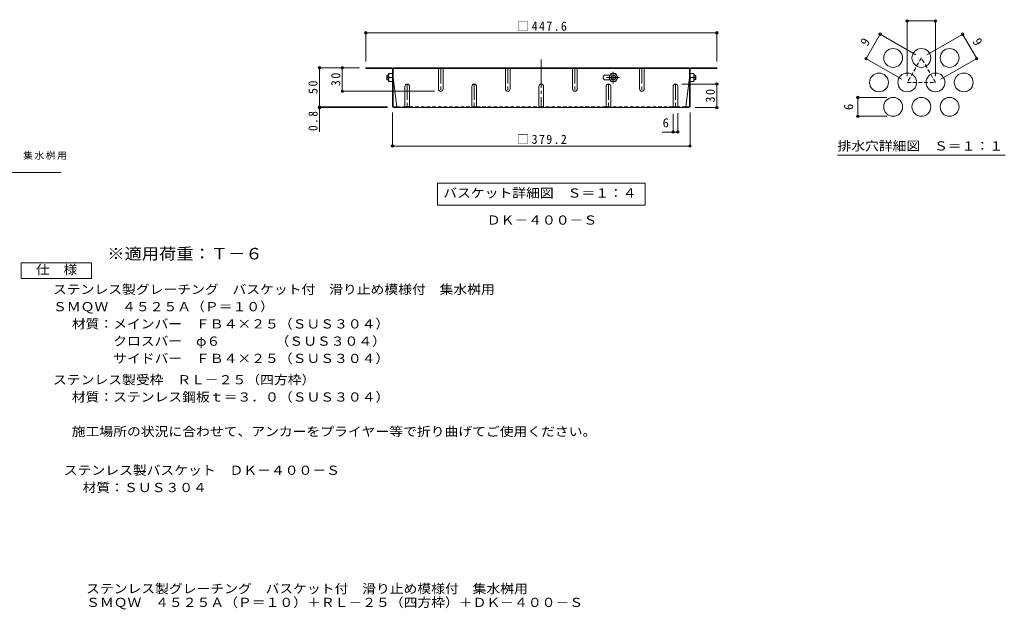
# Model space of a CAD drawing. Units: millimetres at full size, sheet at 1:4, with parts at other scales. Extents: x -862 to 1026, y -780 to 715.
# Drawn here: x -230 to 1026, y -780 to -28 of the extents above; entities that cross this region are included whole.
import ezdxf
from ezdxf.enums import TextEntityAlignment as Align

# ---------------------------------------------------------------- set-up
doc = ezdxf.new("R2010")
doc.units = ezdxf.units.MM
doc.header["$LTSCALE"] = 4
doc.header["$PDMODE"] = 32
doc.header["$PDSIZE"] = 3.2
for name, pattern in [('CHAIN1', [8, 5, -1, 1, -1]), ('CHAIN2', [12, 9, -1, 1, -1]), ('DASHED1', [1.8, 1.2, -0.6])]:
    doc.linetypes.add(name, pattern=pattern)
for name, color, linetype, lineweight in [('A-1_躯体', 2, 'Continuous', 9), ('A-4_その他', 7, 'Continuous', 9), ('A-5_文字', 7, 'Continuous', 9), ('A-7_ハッチ', 2, 'Continuous', 9), ('A-8_記号', 2, 'Continuous', 9), ('A-B_ﾊｯﾁ', 2, 'Continuous', 9), ('D-2_仕上', 3, 'Continuous', 9), ('D-4_その他', 7, 'Continuous', 9), ('D-5_文字', 7, 'Continuous', 9), ('F-4_F-4ﾚｲﾔ', 7, 'Continuous', 9), ('F-5_F-5ﾚｲﾔ', 7, 'Continuous', 9), ('F-6_F-6ﾚｲﾔ', 2, 'Continuous', 9), ('F-7_F-7ﾚｲﾔ', 2, 'Continuous', 9)]:
    doc.layers.add(name, color=color, linetype=linetype, lineweight=lineweight)
doc.styles.add('ＭＳ ゴシック', font='')
doc.styles.get('ＭＳ ゴシック').set_extended_font_data('MS Gothic')

msp = doc.modelspace()

# ---------------------------------------------------------------- linework, layer by layer
at = {"layer": 'A-4_その他'}
for p, q in [((210.79, -43.889), (210.79, -81.548)), ((210.79, -45.089), (658.397, -45.089)), ((658.397, -43.889), (658.397, -81.548)), ((150.709, -89.548), (202.79, -89.548)), ((151.909, -139.548), (151.909, -89.548)), ((180.93, -89.548), (180.93, -119.548)), ((659.597, -110.348), (613.593, -110.348)), ((658.397, -140.348), (658.397, -110.348)), ((179.73, -119.548), (298.343, -119.548)), ((150.709, -139.548), (238.46, -139.548)), ((150.709, -140.348), (238.593, -140.348)), ((151.909, -171.36), (151.909, -139.548)), ((244.993, -190.506), (244.993, -146.748)), ((602.593, -172.672), (602.593, -148.348)), ((608.593, -172.672), (608.593, -147.548)), ((624.193, -190.506), (624.193, -146.748)), ((659.597, -140.348), (630.593, -140.348)), ((588.825, -171.472), (608.593, -171.472)), ((244.993, -189.306), (624.193, -189.306))]:
    msp.add_line(p, q, dxfattribs=at)
for p in [(210.79, -45.089), (658.397, -45.089), (151.909, -89.548), (180.93, -89.548), (658.397, -110.348), (180.93, -119.548), (151.909, -139.548), (151.909, -140.348), (658.397, -140.348), (602.593, -171.472), (608.593, -171.472), (244.993, -189.306), (624.193, -189.306)]:
    msp.add_point(p, dxfattribs=at)
at = {"layer": 'A-5_文字'}
for p, q in [((302.393, -236.604), (566.793, -236.604)), ((302.393, -236.604), (302.393, -264.604)), ((566.793, -236.604), (566.793, -264.604)), ((302.393, -264.604), (566.793, -264.604))]:
    msp.add_line(p, q, dxfattribs=at)
at = {"layer": 'A-7_ハッチ', "linetype": 'CHAIN2'}
msp.add_line((434.593, -78.975), (434.593, -140.348), dxfattribs=at)
at = {"layer": 'A-7_ハッチ'}
for p, q in [((244.193, -89.548), (210.79, -89.548)), ((210.79, -89.548), (210.79, -90.348)), ((244.327, -90.348), (210.79, -90.348)), ((244.993, -138.748), (244.993, -91.015)), ((245.793, -138.881), (245.793, -89.548)), ((623.393, -89.548), (245.793, -89.548)), ((623.393, -90.348), (245.793, -90.348)), ((285.794, -89.548), (285.794, -90.348)), ((516.493, -98.948), (522.433, -98.948)), ((583.392, -89.548), (583.392, -90.348)), ((623.393, -138.881), (623.393, -89.548)), ((624.193, -138.748), (624.193, -91.015)), ((624.86, -90.348), (658.397, -90.348)), ((624.993, -89.548), (658.397, -89.548)), ((658.397, -89.548), (658.397, -90.348)), ((245.793, -102.548), (250.405, -139.548)), ((522.433, -105.148), (516.493, -105.148)), ((623.393, -102.548), (618.781, -139.548)), ((246.46, -139.548), (250.405, -139.548)), ((622.593, -140.348), (246.593, -140.348)), ((622.727, -139.548), (618.781, -139.548))]:
    msp.add_line(p, q, dxfattribs=at)
at = {"layer": 'A-7_ハッチ', "linetype": 'DASHED1'}
for p, q in [((250.405, -139.548), (260.593, -139.548)), ((266.593, -139.548), (346.093, -139.548)), ((352.093, -139.548), (431.593, -139.548)), ((517.093, -139.548), (437.593, -139.548)), ((602.593, -139.548), (523.093, -139.548)), ((618.781, -139.548), (608.593, -139.548))]:
    msp.add_line(p, q, dxfattribs=at)
at = {"layer": 'A-7_ハッチ'}
for centre, radius, start, end in [((244.193, -91.148), 1.6, 0, 90), ((244.327, -91.015), 0.667, 0, 90), ((516.493, -102.048), 3.1, 90, 270), ((624.993, -91.148), 1.6, 90, 180), ((624.86, -91.015), 0.667, 90, 180), ((246.593, -138.748), 1.6, 180, 270), ((246.46, -138.881), 0.667, 180, 270), ((249.605, -139.548), 0.8, 270, 0), ((619.581, -139.548), 0.8, 180, 270), ((622.593, -138.748), 1.6, 270, 0), ((622.727, -138.881), 0.667, 270, 0)]:
    msp.add_arc(centre, radius, start, end, dxfattribs=at)
at = {"layer": 'A-8_記号', "linetype": 'DASHED1'}
for p, q in [((303.343, -90.748), (303.343, -89.548)), ((309.343, -90.748), (309.343, -89.548)), ((388.843, -90.748), (388.843, -89.548)), ((394.843, -90.748), (394.843, -89.548)), ((474.343, -90.748), (474.343, -89.548)), ((480.343, -90.748), (480.343, -89.548)), ((559.843, -90.748), (559.843, -89.548)), ((565.843, -90.748), (565.843, -89.548))]:
    msp.add_line(p, q, dxfattribs=at)
at = {"layer": 'A-8_記号'}
for p, q in [((303.343, -116.548), (303.343, -90.348)), ((309.343, -116.548), (309.343, -90.348)), ((388.843, -116.548), (388.843, -90.348)), ((394.843, -116.548), (394.843, -90.348)), ((474.343, -116.548), (474.343, -90.348)), ((480.343, -116.548), (480.343, -90.348)), ((559.843, -116.548), (559.843, -90.348)), ((565.843, -116.548), (565.843, -90.348)), ((260.593, -113.348), (260.593, -140.348)), ((266.593, -113.348), (266.593, -140.348)), ((346.093, -113.348), (346.093, -140.348)), ((352.093, -113.348), (352.093, -140.348)), ((431.593, -113.348), (431.593, -140.348)), ((437.593, -113.348), (437.593, -140.348)), ((517.093, -113.348), (517.093, -140.348)), ((523.093, -113.348), (523.093, -140.348)), ((602.593, -113.348), (602.593, -140.348)), ((608.593, -113.348), (608.593, -140.348)), ((266.593, -139.548), (260.593, -139.548)), ((352.093, -139.548), (346.093, -139.548)), ((431.593, -139.548), (437.593, -139.548)), ((517.093, -139.548), (523.093, -139.548)), ((602.593, -139.548), (608.593, -139.548))]:
    msp.add_line(p, q, dxfattribs=at)
at = {"layer": 'A-8_記号', "linetype": 'CHAIN1'}
for p, q in [((306.343, -89.548), (306.343, -119.548)), ((391.843, -89.548), (391.843, -119.548)), ((477.343, -89.548), (477.343, -119.548)), ((562.843, -89.548), (562.843, -119.548)), ((263.593, -110.348), (263.593, -140.348)), ((349.093, -110.348), (349.093, -140.748)), ((520.093, -110.348), (520.093, -140.748)), ((605.593, -110.348), (605.593, -140.348))]:
    msp.add_line(p, q, dxfattribs=at)
at = {"layer": 'A-8_記号'}
for centre, start, end in [((263.593, -113.348), 0, 180), ((349.093, -113.348), 0, 180), ((434.593, -113.348), 0, 180), ((520.093, -113.348), 0, 180), ((605.593, -113.348), 0, 180), ((306.343, -116.548), 180, 0), ((391.843, -116.548), 180, 0), ((477.343, -116.548), 180, 0), ((562.843, -116.548), 180, 0)]:
    msp.add_arc(centre, 3, start, end, dxfattribs=at)
at = {"layer": 'A-B_ﾊｯﾁ', "color": 3}
for p, q in [((238.293, -99.048), (237.793, -99.548)), ((237.793, -104.548), (237.793, -99.548)), ((238.293, -105.048), (238.293, -99.048)), ((239.993, -99.048), (238.293, -99.048)), ((629.193, -99.048), (630.893, -99.048)), ((630.893, -99.048), (631.393, -99.548)), ((630.893, -105.048), (630.893, -99.048)), ((631.393, -104.548), (631.393, -99.548)), ((238.293, -105.048), (237.793, -104.548)), ((239.993, -105.048), (238.293, -105.048)), ((629.193, -105.048), (630.893, -105.048)), ((630.893, -105.048), (631.393, -104.548))]:
    msp.add_line(p, q, dxfattribs=at)
at = {"layer": 'A-B_ﾊｯﾁ'}
for p, q in [((239.993, -107.048), (239.993, -97.048)), ((244.993, -97.048), (239.993, -97.048)), ((520.643, -102.048), (523.53, -97.048)), ((523.53, -97.048), (529.256, -97.048)), ((532.143, -102.048), (529.256, -97.048)), ((624.193, -97.048), (629.193, -97.048)), ((629.193, -107.048), (629.193, -97.048)), ((244.993, -107.048), (239.993, -107.048)), ((244.993, -102.048), (240.426, -102.048)), ((520.643, -102.048), (523.53, -107.048)), ((523.53, -107.048), (529.256, -107.048)), ((532.143, -102.048), (529.256, -107.048)), ((624.193, -102.048), (628.76, -102.048)), ((624.193, -107.048), (629.193, -107.048))]:
    msp.add_line(p, q, dxfattribs=at)
at = {"layer": 'A-B_ﾊｯﾁ', "linetype": 'CHAIN1'}
for p, q in [((526.393, -94.678), (526.393, -109.438)), ((237.307, -102.048), (240.368, -102.048)), ((517.865, -102.048), (534.373, -102.048)), ((631.88, -102.048), (628.818, -102.048))]:
    msp.add_line(p, q, dxfattribs=at)
at = {"layer": 'A-B_ﾊｯﾁ'}
for radius in [5, 3, 2.458]:
    msp.add_circle((526.393, -102.048), radius, dxfattribs=at)
for centre, start, end in [((247.426, -99.548), 160.34634, 199.65367), ((621.76, -99.548), 340.34633, 19.65366), ((247.426, -104.548), 160.34634, 199.65367), ((621.76, -104.548), 340.34633, 19.65366)]:
    msp.add_arc(centre, 7.433, start, end, dxfattribs=at)
at = {"layer": 'D-5_文字'}
msp.add_line((-443.426, -222.998), (-178.046, -222.998), dxfattribs=at)
msp.add_lwpolyline([(-228.713, -358.337), (-228.713, -338.337), (-138.713, -338.337), (-138.713, -358.337)], close=True, dxfattribs=at)
at = {"layer": 'F-4_F-4ﾚｲﾔ'}
for p, q in [((901.104, -28.672), (901.104, -100.25)), ((901.104, -29.872), (937.104, -29.872)), ((937.104, -28.672), (937.104, -100.25)), ((848.581, -77.926), (866.581, -46.749)), ((865.542, -46.149), (912.176, -73.073)), ((972.666, -46.149), (926.032, -73.073)), ((989.627, -77.926), (971.627, -46.749)), ((847.542, -77.326), (894.176, -104.25)), ((990.666, -77.326), (944.032, -104.25)), ((836.823, -127.427), (875.104, -127.427)), ((838.023, -151.427), (838.023, -127.427)), ((836.823, -151.427), (875.104, -151.427))]:
    msp.add_line(p, q, dxfattribs=at)
for p in [(901.104, -29.872), (937.104, -29.872), (866.581, -46.749), (971.627, -46.749), (848.581, -77.926), (989.627, -77.926), (838.023, -127.427), (838.023, -151.427)]:
    msp.add_point(p, dxfattribs=at)
at = {"layer": 'F-6_F-6ﾚｲﾔ', "linetype": 'DASHED1'}
msp.add_lwpolyline([(919.104, -77.073), (901.104, -108.25), (937.104, -108.25)], close=True, dxfattribs=at)
at = {"layer": 'F-6_F-6ﾚｲﾔ'}
for centre in [(883.104, -77.073), (919.104, -77.073), (955.104, -77.073), (865.104, -108.25), (901.104, -108.25), (937.104, -108.25), (973.104, -108.25), (883.104, -139.427), (919.104, -139.427), (955.104, -139.427)]:
    msp.add_circle(centre, 12, dxfattribs=at)
at = {"layer": 'F-7_F-7ﾚｲﾔ', "color": 7}
msp.add_line((812.104, -201.04), (1026.104, -201.04), dxfattribs=at)

# ---------------------------------------------------------------- texts
at = {"layer": 'A-1_躯体', "style": 'ＭＳ ゴシック', "width": 1.1}
msp.add_text('ＤＫ－４００－Ｓ', height=11.73, dxfattribs=at).set_placement((365.061, -293.114), align=Align.BOTTOM_LEFT)
at = {"layer": 'A-4_その他', "color": 2, "style": 'ＭＳ ゴシック'}
msp.add_text('6', height=11.73, dxfattribs=at).set_placement((589.286, -169.072), align=Align.BOTTOM_LEFT)
at = {"layer": 'A-4_その他', "color": 2, "char_height": 11.73, "attachment_point": 7, "style": 'ＭＳ ゴシック'}
for s, insert in [('\\T1.23;\\W0.95;□447.6', (403.593, -42.689)), ('\\T1.23;\\W0.95;□379.2', (403.593, -186.906))]:
    msp.add_mtext(s, dxfattribs=dict(at, insert=insert))
at = {"layer": 'A-4_その他', "color": 2, "char_height": 11.73, "attachment_point": 7, "rotation": 90, "style": 'ＭＳ ゴシック'}
for s, insert in [('\\T1.27;\\W0.95;30', (178.53, -113.048)), ('\\T1.27;\\W0.95;50', (149.509, -123.048)), ('\\T1.27;\\W0.95;30', (655.997, -133.848)), ('\\T1.27;\\W0.9;0.8', (149.509, -170.168))]:
    msp.add_mtext(s, dxfattribs=dict(at, insert=insert))
at = {"layer": 'A-5_文字', "color": 2, "style": 'ＭＳ ゴシック', "width": 1.1}
msp.add_text('バスケット詳細図\u3000Ｓ＝１：４', height=11.73, dxfattribs=at).set_placement((309.593, -258.604), align=Align.BOTTOM_LEFT)
at = {"layer": 'D-2_仕上', "style": 'ＭＳ ゴシック', "width": 1.1}
msp.add_text('※適用荷重：Ｔ－６', height=14.66, dxfattribs=at).set_placement((-118.713, -338.337), align=Align.BOTTOM_LEFT)
at = {"layer": 'D-4_その他', "color": 2, "style": 'ＭＳ ゴシック', "width": 1.1}
for s, p in [('ステンレス製バスケット\u3000ＤＫ－４００－Ｓ', (-174.1, -612.129)), ('材質：ＳＵＳ３０４', (-150.215, -634.129))]:
    msp.add_text(s, height=11.73, dxfattribs=at).set_placement(p, align=Align.BOTTOM_LEFT)
at = {"layer": 'D-5_文字', "color": 2, "style": 'ＭＳ ゴシック', "width": 1.1}
for s, p in [('仕\u3000様', (-209.713, -356.337)), ('ステンレス製グレーチング\u3000バスケット付\u3000滑り止め模様付\u3000集水桝用', (-187.877, -381.506)), ('ＳＭＱＷ\u3000４５２５Ａ（Ｐ＝１０）', (-187.877, -403.506)), ('材質：メインバー\u3000ＦＢ４×２５（ＳＵＳ３０４）', (-163.992, -425.506)), ('\u3000\u3000\u3000クロスバー\u3000φ６\u3000\u3000\u3000\u3000（ＳＵＳ３０４）', (-163.992, -447.506)), ('\u3000\u3000\u3000サイドバー\u3000ＦＢ４×２５（ＳＵＳ３０４）', (-163.992, -469.506)), ('ステンレス製受枠\u3000ＲＬ－２５（四方枠）', (-187.877, -496.743)), ('材質：ステンレス鋼板ｔ＝３．０（ＳＵＳ３０４）', (-163.992, -518.743)), ('施工場所の状況に合わせて、アンカーをプライヤー等で折り曲げてご使用ください。', (-163.992, -562.743))]:
    msp.add_text(s, height=11.73, dxfattribs=at).set_placement(p, align=Align.BOTTOM_LEFT)
at = {"layer": 'D-5_文字', "insert": (-442.046, -206.934), "char_height": 8.798, "attachment_point": 7, "style": 'ＭＳ ゴシック'}
msp.add_mtext('\\T1.17;バスケット付\u3000滑り止め模様付\u3000集水桝用', dxfattribs=at)
at = {"layer": 'F-4_F-4ﾚｲﾔ', "color": 2, "style": 'ＭＳ ゴシック'}
for s, rotation, p in [('9', 60, (853.502, -64.601)), ('9', 300, (980.705, -57.673)), ('6', 90, (835.623, -143.427))]:
    msp.add_text(s, height=11.73, rotation=rotation, dxfattribs=at).set_placement(p, align=Align.BOTTOM_LEFT)
at = {"layer": 'F-5_F-5ﾚｲﾔ', "color": 2, "style": 'ＭＳ ゴシック', "width": 1.1}
for s, p in [('ステンレス製グレーチング\u3000バスケット付\u3000滑り止め模様付\u3000集水桝用', (-145.731, -763.143)), ('ＳＭＱＷ\u3000４５２５Ａ（Ｐ＝１０）＋ＲＬ－２５（四方枠）＋ＤＫ－４００－Ｓ', (-145.731, -780.62))]:
    msp.add_text(s, height=11.73, dxfattribs=at).set_placement(p, align=Align.BOTTOM_LEFT)
at = {"layer": 'F-7_F-7ﾚｲﾔ', "style": 'ＭＳ ゴシック', "width": 1.1}
msp.add_text('排水穴詳細図\u3000Ｓ＝１：１', height=11.73, dxfattribs=at).set_placement((812.104, -198.582), align=Align.BOTTOM_LEFT)

doc.saveas('drawing.dxf')
